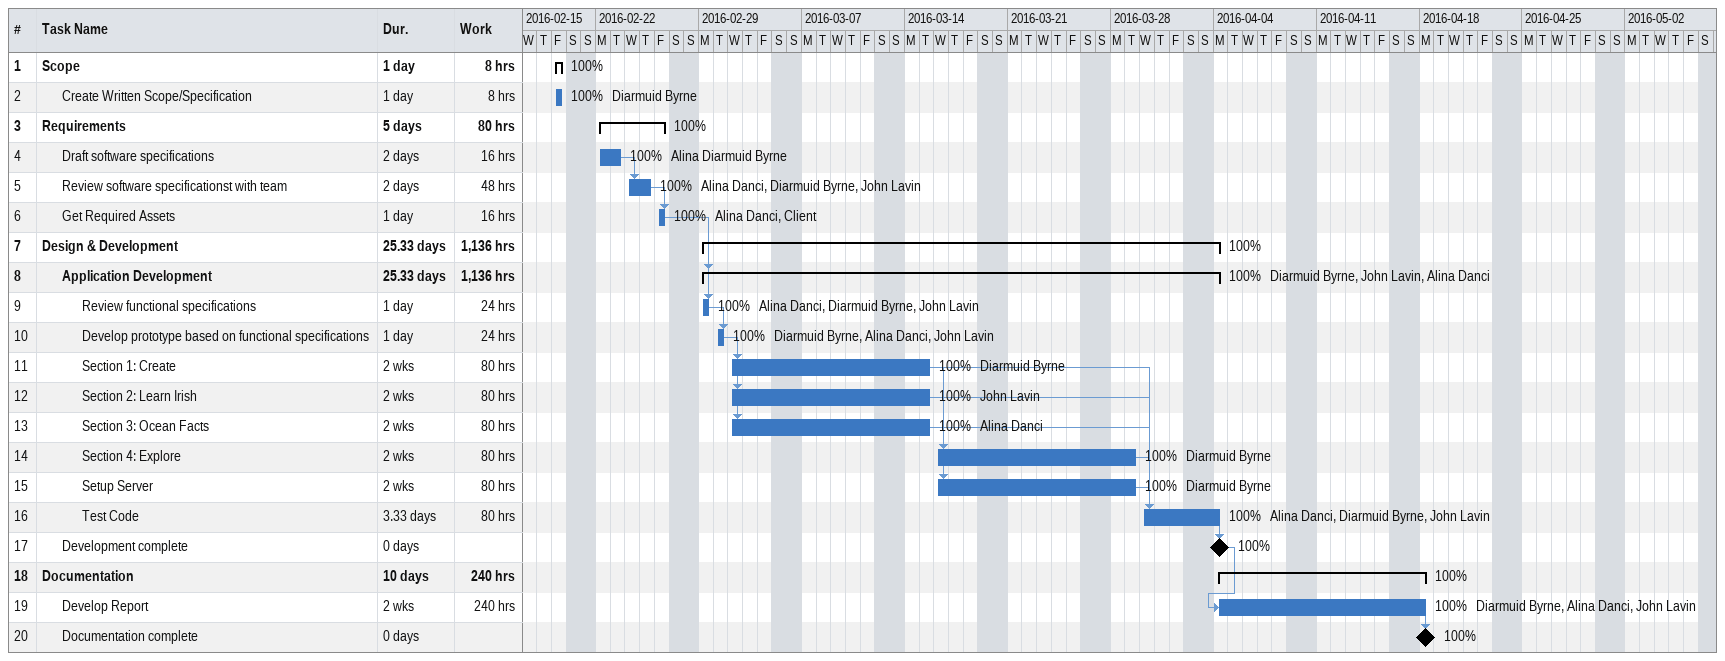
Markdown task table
| ID | Level | Task | Duration | Start | Finish | Predecessors | Resources | % complete | Work (h) |
|---|---|---|---|---|---|---|---|---|---|
| 1 | 1 | **Scope** | 1d | 2016-02-19 | 2016-02-19 |  |  | 100 | 8 |
| 2 | 2 | Create Written Scope/Specification | 1d | 2016-02-19 | 2016-02-19 |  | Diarmuid Byrne | 100 | 8 |
| 3 | 1 | **Requirements** | 5d | 2016-02-22 | 2016-02-26 |  |  | 100 | 80 |
| 4 | 2 | Draft software specifications | 2d | 2016-02-22 | 2016-02-23 |  | Alina Diarmuid Byrne | 100 | 16 |
| 5 | 2 | Review software specificationst with team | 2d | 2016-02-24 | 2016-02-25 | 4 | Alina Danci, Diarmuid Byrne, John Lavin | 100 | 48 |
| 6 | 2 | Get Required Assets | 1d | 2016-02-26 | 2016-02-26 | 5 | Alina Danci, Client | 100 | 16 |
| 7 | 1 | **Design & Development** | 25.33d | 2016-02-29 | 2016-04-04 |  |  | 100 | 1136 |
| 8 | 2 | **Application Development** | 25.33d | 2016-02-29 | 2016-04-04 | 6 | Diarmuid Byrne, John Lavin, Alina Danci | 100 | 1136 |
| 9 | 3 | Review functional specifications | 1d | 2016-02-29 | 2016-02-29 | 6 | Alina Danci, Diarmuid Byrne, John Lavin | 100 | 24 |
| 10 | 3 | Develop prototype based on functional specifications | 1d | 2016-03-01 | 2016-03-01 | 9 | Diarmuid Byrne, Alina Danci, John Lavin | 100 | 24 |
| 11 | 3 | Section 1: Create | 2w | 2016-03-02 | 2016-03-15 | 10 | Diarmuid Byrne | 100 | 80 |
| 12 | 3 | Section 2: Learn Irish | 2w | 2016-03-02 | 2016-03-15 | 10 | John Lavin | 100 | 80 |
| 13 | 3 | Section 3: Ocean Facts | 2w | 2016-03-02 | 2016-03-15 | 10 | Alina Danci | 100 | 80 |
| 14 | 3 | Section 4: Explore | 2w | 2016-03-16 | 2016-03-29 | 11, 12 | Diarmuid Byrne | 100 | 80 |
| 15 | 3 | Setup Server | 2w | 2016-03-16 | 2016-03-29 | 11, 12 | Diarmuid Byrne | 100 | 80 |
| 16 | 3 | Test Code | 3.33d | 2016-03-30 | 2016-04-04 | 11, 12, 13, 15, 14 | Alina Danci, Diarmuid Byrne, John Lavin | 100 | 80 |
| 17 | 2 | Development complete | 0d | 2016-04-04 | 2016-04-04 | 16 |  | 100 |  |
| 18 | 1 | **Documentation** | 10d | 2016-04-04 | 2016-04-18 |  |  | 100 | 240 |
| 19 | 2 | Develop Report | 2w | 2016-04-04 | 2016-04-18 | 17 | Diarmuid Byrne, Alina Danci, John Lavin | 100 | 240 |
| 20 | 2 | Documentation complete | 0d | 2016-04-18 | 2016-04-18 | 19 |  | 100 |  |
